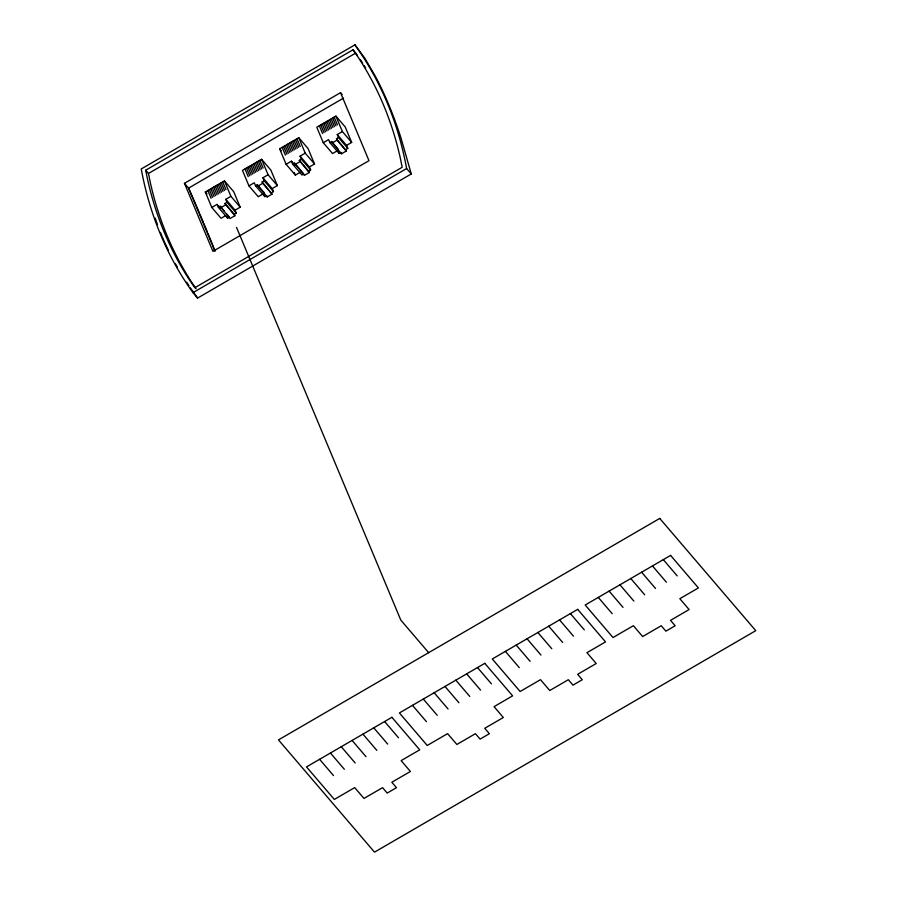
<?xml version="1.0" encoding="UTF-8"?>
<svg xmlns="http://www.w3.org/2000/svg" width="897" height="897" viewBox="0 0 897 897"><rect width="100%" height="100%" fill="white"/><g stroke="black" fill="none" stroke-linecap="round" stroke-linejoin="round"><path stroke-width="1.35" d="M354.898 44.85L141.233 168.972A500.93 378.097 -40.6 0 0 192.978 292.657L197.609 298.073L411.275 173.951L400.847 137.499A356.513 152.075 -89.7 0 0 374.879 75.415L364.81 58.193L354.898 44.85A500.93 378.097 -40.6 0 1 406.633 168.535L411.275 173.951M353.026 49.784L357.668 56.511A496.579 374.811 -40.6 0 1 400.477 158.836L402.17 167.279L194.84 287.724L190.198 280.996A496.579 374.811 -40.6 0 1 147.4 178.671L145.695 170.228L353.026 49.784L357.354 55.278M196.084 288.733L192.99 284.248A496.579 374.811 -40.6 0 1 150.18 181.923L148.476 173.48L355.806 53.035M340.524 92.66L368.981 160.686L212.914 251.351L184.457 183.324L340.524 92.66L342.161 94.577M343.416 98.165L188.561 188.123L184.457 183.324M225.338 215.818L221.066 218.296L211.782 207.454L205.323 192.003L224.452 180.88L233.736 191.723L240.194 207.185L235.059 210.167L225.786 199.325L230.921 196.342L240.194 207.185M277.352 185.601L268.08 174.758L262.944 177.741L272.217 188.583L277.352 185.601L270.894 170.138L261.61 159.296L242.482 170.408L248.94 185.87L258.224 196.712L263.561 193.606M299.643 172.65L295.382 175.128L286.098 164.286L279.64 148.824L298.768 137.712L308.052 148.543L314.511 164.005L309.375 166.988L300.103 156.156L305.238 153.163L314.511 164.005M351.669 142.421L342.396 131.579L337.261 134.561L346.534 145.404L351.669 142.421L345.21 126.959L335.927 116.117L316.798 127.239L323.256 142.701L332.54 153.544L337.877 150.438M211.782 207.454L217.13 204.359L218.375 207.353L227.647 218.195L229.464 217.141L226.93 214.181M248.94 185.87L254.277 182.775L255.533 185.769L264.806 196.611L266.622 195.557L267.205 196.948L272.015 194.156L262.148 181.923L264.2 180.734L273.473 191.577L271.432 192.765M286.098 164.286L291.435 161.18L294.81 165.126M323.256 142.701L328.594 139.596L329.849 142.589L339.122 153.432L340.938 152.378L341.522 153.779L346.332 150.988L336.465 138.743L338.517 137.555L347.789 148.397L345.737 149.586M218.375 207.353L220.191 206.299L224.407 211.232M224.99 203.507L227.042 202.318L236.315 213.161L234.274 214.349L224.99 203.507L234.857 215.74L230.047 218.532L220.191 206.299M255.533 185.769L257.349 184.715L264.088 192.597M292.691 164.173L294.508 163.131L303.78 173.962L301.964 175.016L292.691 164.173L291.435 161.18M299.306 160.339L301.358 159.15L310.631 169.982L308.579 171.17L299.306 160.339L309.173 172.572L304.363 175.364L294.508 163.131M329.849 142.589L331.666 141.535L338.404 149.418M220.774 207.7L225.573 204.908M257.349 184.715L257.932 186.105L262.731 183.313L272.015 194.156M295.091 164.521L299.89 161.729M331.666 141.535L332.249 142.937L337.048 140.145L346.332 150.988M192.978 292.657L406.633 168.535M332.249 142.937L341.522 153.779M663.298 559.638L677.213 575.896M652.455 565.929L666.37 582.187M279.64 148.824L281.322 150.797M641.624 572.23L655.539 588.488M630.782 578.52L644.696 594.789M619.95 584.822L633.865 601.08M609.108 591.112L623.023 607.381M257.932 186.105L267.205 196.948M598.277 597.413L612.18 613.671M570.402 613.604L584.317 629.862M217.971 205.346L220.494 208.295M205.323 192.003L207.005 193.965M559.56 619.894L573.475 636.164M548.729 626.196L562.643 642.454M145.695 170.228L148.476 173.48M537.886 632.486L551.801 648.755M527.055 638.787L540.969 655.045M516.212 645.078L530.127 661.347M505.381 651.379L519.285 667.637M477.507 667.57L491.421 683.828M466.675 673.871L480.579 690.129M455.833 680.161L469.748 696.42M428.654 652.657L400.824 620.141L236.561 227.446M444.99 686.463L458.905 702.721M434.159 692.753L448.074 709.011M423.317 699.055L437.231 715.313M412.485 705.345L426.389 721.603M384.611 721.536L398.526 737.794M373.78 727.837L387.683 744.095M362.937 734.127L376.852 750.385M352.095 740.429L366.01 756.687M341.264 746.719L355.178 762.988M330.421 753.02L344.336 769.278M319.59 759.311L333.505 775.58M190.366 287.859L197.609 298.073M186.632 282.151L188.875 285.571M335.927 116.117L342.396 131.579M346.534 145.404L347.789 148.397M334.177 117.137L337.418 124.862M332.697 118L335.927 125.726M331.206 118.864L334.446 126.589M337.261 134.561L338.517 137.555M329.726 119.727L332.955 127.452M336.465 138.743L337.048 140.145M328.235 120.59L331.464 128.316M326.743 121.454L329.984 129.179M338.292 151.436L339.122 153.432M325.263 122.317L328.493 130.054M323.772 123.181L327.013 130.917M322.292 124.044L325.521 131.781M320.801 124.907L324.041 132.644M319.321 125.771L322.55 133.507M298.768 137.712L305.238 153.163M309.375 166.988L310.631 169.982M297.019 138.721L300.26 146.458M295.539 139.584L298.768 147.321M308.579 171.17L309.173 172.572M294.048 140.448L297.288 148.184M300.103 156.156L301.358 159.15M292.568 141.311L295.797 149.048M291.077 142.174L294.306 149.911M289.585 143.038L292.826 150.774M288.105 143.901L291.334 151.638M286.614 144.765L289.854 152.501M285.134 145.628L288.363 153.365M283.643 146.491L286.883 154.228M294.306 172.549L295.382 175.128M282.163 147.355L285.392 155.091M261.61 159.296L268.08 174.758M272.217 188.583L273.473 191.577M259.861 160.316L263.101 168.042M258.381 161.18L261.61 168.905M256.89 162.043L260.13 169.768M262.944 177.741L264.2 180.734M255.41 162.906L258.639 170.632M262.148 181.923L262.731 183.313M253.918 163.77L257.147 171.495M252.427 164.633L255.667 172.359M263.976 194.604L264.806 196.611M250.947 165.496L254.176 173.222M249.456 166.36L252.696 174.085M247.976 167.223L251.205 174.949M246.484 168.087L249.725 175.812M245.004 168.95L248.234 176.675M224.452 180.88L230.921 196.342M235.059 210.167L236.315 213.161M222.703 181.9L225.943 189.626M221.223 182.764L224.452 190.489M234.274 214.349L234.857 215.74M219.731 183.627L222.972 191.353M225.786 199.325L227.042 202.318M218.251 184.49L221.481 192.216M216.76 185.354L219.989 193.079M215.269 186.217L218.509 193.943M226.818 216.199L227.647 218.195M213.789 187.081L217.018 194.806M212.297 187.944L215.538 195.669M210.817 188.807L214.047 196.533M209.326 189.671L212.567 197.396M207.846 190.534L211.075 198.259M214.876 251.014L188.561 188.123L189.996 191.308A500.93 77.613 59.8 0 1 199.369 212.836M177.438 267.284A356.513 229.89 23 0 1 175.487 263.841M168.277 250.061A356.513 229.89 23 0 1 162.503 237.402M162.021 236.247A356.513 229.89 23 0 1 160.428 232.368M157.491 224.598A356.513 229.89 23 0 1 155.259 218.128M199.863 214.013A500.93 77.613 59.8 0 1 203.305 222.153M203.787 223.297A500.93 77.613 59.8 0 1 207.51 232.278M208.026 233.556A500.93 77.613 59.8 0 1 212.084 243.58M212.578 244.825A500.93 77.613 59.8 0 1 215.011 250.958M360.448 59.763A496.579 374.811 -40.6 0 1 362.691 63.194M364.16 65.515A496.579 374.811 -40.6 0 1 365.606 67.836M659.732 518.421L278.474 739.902L374.509 852.15L755.767 630.658L659.732 518.421M391.899 717.308L306.505 766.913L334.334 799.44L354.696 787.6L363.969 798.442L382.548 787.656L387.19 793.071L396.474 787.678L391.843 782.251L410.422 771.465L401.15 760.622L419.729 749.825L391.899 717.308M484.795 663.332L399.4 712.947L427.23 745.474L447.592 733.634L456.865 744.476L475.444 733.679L480.086 739.106L489.37 733.712L484.739 728.286L503.318 717.499L494.045 706.657L512.624 695.859L484.795 663.332M577.69 609.366L492.296 658.981L520.125 691.497L540.487 679.668L549.76 690.511L568.339 679.713L572.981 685.14L582.265 679.735L577.634 674.32L596.213 663.522L586.941 652.691L605.52 641.893L577.69 609.366M670.586 555.4L585.192 605.015L613.01 637.532L633.383 625.702L642.656 636.545L661.235 625.747L665.877 631.174L675.161 625.77L670.53 620.354L689.109 609.556L679.825 598.714L698.404 587.927L670.586 555.4"/></g></svg>
